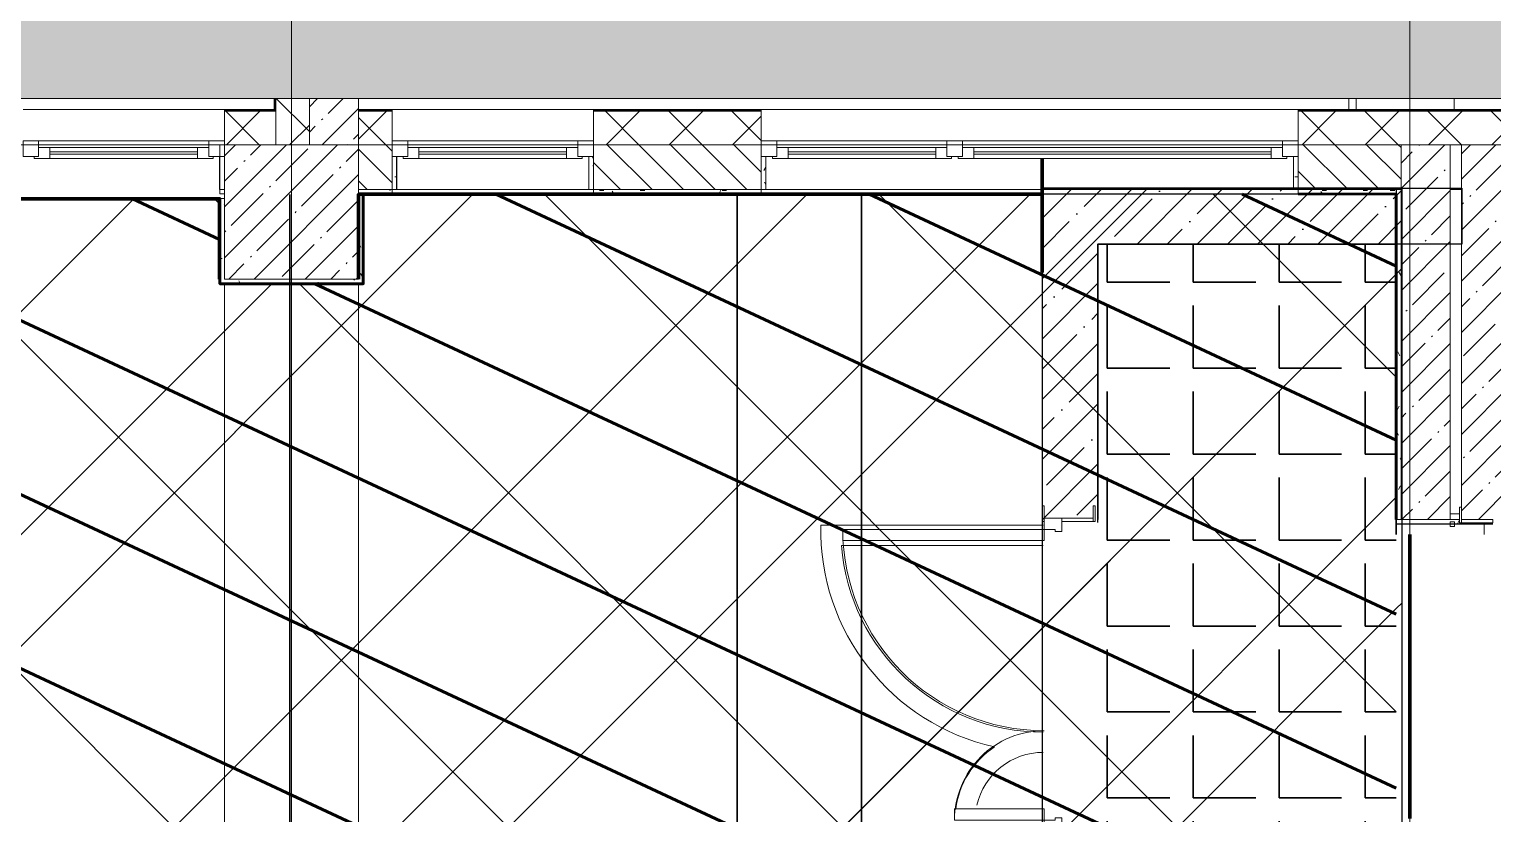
# Model space of a CAD drawing. Header units: millimetres. Extents: x -164500 to 426394, y -51911 to 102118.
# Drawn here: x 321365 to 327907, y 12210 to 15716 of the extents above; entities that cross this region are included whole.
import ezdxf

# ---------------------------------------------------------------- set-up
doc = ezdxf.new("R2010")
doc.units = ezdxf.units.MM
for name, color, linetype, lineweight in [('0) шлифовка', 5, 'Continuous', 60), ('1.4) Плинтус ПЛ-4', 6, 'Continuous', 60), ('284 стык. профилей', 1, 'Continuous', 120), ('5.3) Л-7 Линолеум 4 вып', 230, 'Continuous', 30), ('7.4) НЗ Плитка 600х600 лиф. шахты', 52, 'Continuous', 30), ('7.5) НЗ Линолеум Темпо ПЛЮС', 134, 'Continuous', 30), ('7.7) Плинтус', 222, 'Continuous', 90), ('A-DETL-2', 7, 'Continuous', 5), ('A-FLOR', 7, 'Continuous', 9), ('A-GENM', 7, 'Continuous', 9), ('A-GLAZ', 7, 'Continuous', 9), ('A-GLAZ-1', 7, 'Continuous', 5), ('A-WALL', 7, 'Continuous', 5), ('I-WALL', 7, 'Continuous', 5), ('S-COLS', 7, 'Continuous', 9), ('S-COLS-1', 7, 'Continuous', 5), ('Оси', 7, 'Continuous', 9)]:
    doc.layers.add(name, color=color, linetype=linetype, lineweight=lineweight)
doc.layers.add('2) защита вин плитк', color=6, linetype='Continuous')
doc.layers.add('3.2.3) П-13.2', color=6, linetype='Continuous')
for name, color, linetype, lineweight, true_color in [('A-DETL-GENF-3', 7, 'Continuous', 9, 0xc0c0c0), ('A-DOOR-1', 7, 'Continuous', 5, 0xc0c0c0), ('A-DOOR-FRAM-1', 7, 'Continuous', 5, 0xc0c0c0), ('A-WALL-1', 9, 'Continuous', 5, 0x808080), ('A-WALL-FNSH-1', 9, 'Continuous', 5, 0x808080)]:
    doc.layers.add(name, color=color, linetype=linetype, lineweight=lineweight, true_color=true_color)
pattern_1 = [(45, (289227.4, 1e-08), (-141.4214, 141.4214), []), (135, (289227.4, 1e-08), (-141.4214, -141.4214), [])]
pattern_2 = [(45, (289227.4, 1e-08), (-114.04925, 114.04925), []), (45, (289341.45, 1e-08), (-114.04925, 114.04925), [201.612, -40.322, 6.706, -33.617])]
pattern_3 = [(0, (289227.4, 1e-08), (243.84, 60.96), [20.117, -162.763, 20.117, -162.763, -975.36]), (0, (289227.4, 1e-08), (243.84, 60.96), [-365.76, 20.117, -345.643, 20.117, -162.763, -426.72]), (0, (289227.4, 1e-08), (243.84, 60.96), [-914.4, 20.117, -101.803, 20.117, -284.683]), (120, (289318.84, 30.48), (-174.71291, 180.69163), [20.117, -162.763, 20.117, -162.763, -975.36]), (120, (289318.84, 30.48), (-174.71291, 180.69163), [-365.76, 20.117, -345.643, 20.117, -162.763, -426.72]), (120, (289318.84, 30.48), (-174.71291, 180.69163), [-914.4, 20.117, -101.803, 20.117, -284.683]), (240, (289349.32, 152.4), (-69.12709, -241.65163), [20.117, -162.763, 20.117, -162.763, -975.36]), (240, (289349.32, 152.4), (-69.12709, -241.65163), [-365.76, 20.117, -345.643, 20.117, -162.763, -426.72]), (240, (289349.32, 152.4), (-69.12709, -241.65163), [-914.4, 20.117, -101.803, 20.117, -284.683])]
pattern_4 = [(45, (289117.4, 27100), (-747.606, 747.606), [])]

# ---------------------------------------------------------------- blocks, each defined once
blk = doc.blocks.new('BSC_Колонна _Прямоугольная - 600х600-V547-Объем проектирования 3 этажа')
at = {"layer": 'S-COLS-1'}
h = blk.add_hatch(dxfattribs=at)
h.set_pattern_fill('FP_90', color=256, style=0, pattern_type=2)
h.set_pattern_definition([(45, (-33310, -14900), (-114.04925, 114.04925), []), (45, (-33195.95, -14900), (-114.04925, 114.04925), [201.613, -40.323, 6.706, -33.617])])
h.paths.add_polyline_path([(300, -300), (300, 300), (-300, 300), (-300, -300), (230.3, -300)])
for p, q in [((300, 300), (-300, 300)), ((-300, 300), (-300, -300)), ((300, -300), (300, 300)), ((-300, -300), (300, -300))]:
    blk.add_line(p, q, dxfattribs=at)
blk = doc.blocks.new('Gfhfgtnyfz rhsirf 1 - Gfhfgtnyfz rhsirf 3-21026214-Объем проектирования 3 этажа')
at = {"layer": 'A-GENM'}
for p, q in [((38057.1, 15407.3), (38057.1, 15358)), ((38089.6, 15407.3), (38089.6, 15358)), ((38527.8, 15358), (38527.8, 15407.3)), ((38966.2, 15358), (38966.2, 15407.3)), ((38998.7, 15358), (38998.7, 15407.3))]:
    blk.add_line(p, q, dxfattribs=at)
blk = doc.blocks.new('120_Окно_СКБ_1Ст - 120_Окно_СКБ_1Ст 900х2500_h_-20664874-Объем проектирования 3 этажа')
at = {"layer": 'A-GLAZ'}
for p, q in [((-450, -127), (-450, -57)), ((-450, -57), (-380, -57)), ((-380, -57), (-380, -127)), ((380, -127), (380, -57)), ((380, -57), (450, -57)), ((450, -57), (450, -127)), ((-380, -127), (-450, -127)), ((-380, -127), (-400, -127)), ((-400, -127), (-400, -137)), ((380, -87), (-380, -87)), ((-380, -87), (-380, -127)), ((-330, -137), (-330, -87)), ((330, -137), (330, -87)), ((380, -127), (380, -87)), ((450, -127), (380, -127)), ((400, -127), (380, -127)), ((400, -137), (400, -127)), ((-400, -137), (400, -137)), ((400, -137), (-400, -137))]:
    blk.add_line(p, q, dxfattribs=at)
at = {"layer": 'A-GLAZ-1'}
for p, q in [((450, -57), (-450, -57)), ((-430, -127), (-400, -127)), ((-330, -107), (330, -107)), ((330, -117), (-330, -117)), ((400, -127), (430, -127))]:
    blk.add_line(p, q, dxfattribs=at)
blk = doc.blocks.new('120_Окно_СКБ_1Ст - 120_Окно_СКБ_1Ст_900х2500_h_-20705657-Объем проектирования 3 этажа')
at = {"layer": 'A-GLAZ'}
for p, q in [((-450, -127), (-450, -57)), ((-450, -57), (-380, -57)), ((-380, -57), (-380, -127)), ((380, -127), (380, -57)), ((380, -57), (450, -57)), ((450, -57), (450, -127)), ((-380, -127), (-450, -127)), ((-380, -127), (-400, -127)), ((-400, -127), (-400, -137)), ((380, -87), (-380, -87)), ((-380, -87), (-380, -127)), ((-330, -137), (-330, -87)), ((330, -137), (330, -87)), ((380, -127), (380, -87)), ((450, -127), (380, -127)), ((400, -127), (380, -127)), ((400, -137), (400, -127)), ((-400, -137), (400, -137)), ((400, -137), (-400, -137))]:
    blk.add_line(p, q, dxfattribs=at)
at = {"layer": 'A-GLAZ-1'}
for p, q in [((450, -57), (-450, -57)), ((-430, -127), (-400, -127)), ((-330, -107), (330, -107)), ((330, -117), (-330, -117)), ((400, -127), (450, -127))]:
    blk.add_line(p, q, dxfattribs=at)
blk = doc.blocks.new('120_Окно_СКБ_2Ст - 120_Окно_СКБ_2Ст 2400х2500 _мал створка слева_-22817474-Объем проектирования 3 этажа')
at = {"layer": 'A-GLAZ'}
for p, q in [((-1150, 127), (-1150, 137)), ((-1150, 137), (320, 137)), ((320, 137), (-1150, 137)), ((-1080, 137), (-1080, 87)), ((250, 137), (250, 87)), ((320, 137), (320, 127)), ((350, 127), (350, 137)), ((350, 137), (1150, 137)), ((1150, 137), (350, 137)), ((420, 137), (420, 87)), ((1080, 137), (1080, 87)), ((1150, 137), (1150, 127)), ((-1130, 127), (-1200, 127)), ((-1200, 127), (-1200, 57)), ((-1130, 127), (-1150, 127)), ((-1130, 57), (-1130, 127)), ((-1130, 87), (-1130, 127)), ((300, 87), (-1130, 87)), ((370, 127), (300, 127)), ((300, 127), (300, 57)), ((300, 127), (300, 87)), ((320, 127), (300, 127)), ((370, 127), (350, 127)), ((370, 57), (370, 127)), ((370, 87), (370, 127)), ((1130, 87), (370, 87)), ((1200, 127), (1130, 127)), ((1130, 127), (1130, 57)), ((1130, 127), (1130, 87)), ((1150, 127), (1130, 127)), ((1200, 57), (1200, 127)), ((-1200, 57), (-1130, 57)), ((300, 57), (370, 57)), ((1130, 57), (1200, 57))]:
    blk.add_line(p, q, dxfattribs=at)
at = {"layer": 'A-GLAZ-1'}
for p, q in [((-1180, 127), (-1150, 127)), ((250, 117), (-1080, 117)), ((-1080, 107), (250, 107)), ((320, 127), (350, 127)), ((1080, 117), (420, 117)), ((420, 107), (1080, 107)), ((1150, 127), (1180, 127)), ((1200, 57), (-1200, 57))]:
    blk.add_line(p, q, dxfattribs=at)
blk = doc.blocks.new('110_Дверь_СКБ_2Ст - Д-2 1450x2100h_Лестничная клетка EIS60-31576737-Объем проектирования 2 этажа')
at = {"layer": 'A-DOOR-1'}
for p, q in [((-637.5, 1010), (-637.5, 110)), ((-587.5, 1010), (-637.5, 1010)), ((-587.5, 110), (-587.5, 1010)), ((662.5, 510), (612.5, 510)), ((612.5, 510), (612.5, 110)), ((662.5, 110), (662.5, 510)), ((-637.5, 110), (-587.5, 110)), ((612.5, 110), (662.5, 110))]:
    blk.add_line(p, q, dxfattribs=at)
for centre, radius, start, end in [((-637.5, 110), 900, 0, 90), ((662.5, 110), 400, 90, 180)]:
    blk.add_arc(centre, radius, start, end, dxfattribs=at)
at = {"layer": 'A-DOOR-FRAM-1'}
for p, q in [((-672.5, 118), (-742.5, 118)), ((-742.5, 118), (-742.5, 110)), ((-742.5, 110), (-672.5, 110)), ((-637.5, 110), (-687.5, 110)), ((-687.5, 110), (-687.5, 30)), ((-672.5, 110), (-672.5, 118)), ((-637.5, 60), (-637.5, 110)), ((662.5, 110), (662.5, 60)), ((712.5, 110), (662.5, 110)), ((767.5, 118), (697.5, 118)), ((697.5, 118), (697.5, 110)), ((697.5, 110), (767.5, 110)), ((712.5, 30), (712.5, 110)), ((767.5, 110), (767.5, 118)), ((-687.5, 30), (-627.5, 30)), ((-672.5, 30), (-687.5, 30)), ((-687.5, 30), (-687.5, -110)), ((-672.5, -110), (-672.5, 30)), ((-627.5, 60), (-637.5, 60)), ((-627.5, 30), (-627.5, 60)), ((662.5, 60), (652.5, 60)), ((652.5, 60), (652.5, 30)), ((652.5, 30), (712.5, 30)), ((712.5, 30), (697.5, 30)), ((697.5, 30), (697.5, -110)), ((712.5, -110), (712.5, 30)), ((-672.5, -110), (-742.5, -110)), ((-742.5, -110), (-742.5, -118)), ((-742.5, -118), (-672.5, -118)), ((-687.5, -110), (-672.5, -110)), ((-672.5, -118), (-672.5, -110)), ((697.5, -110), (712.5, -110)), ((767.5, -110), (697.5, -110)), ((697.5, -110), (697.5, -118)), ((697.5, -118), (767.5, -118)), ((767.5, -118), (767.5, -110))]:
    blk.add_line(p, q, dxfattribs=at)

msp = doc.modelspace()

# ---------------------------------------------------------------- hatches: boundary and pattern name
at = {"linetype": 'ByBlock', "ltscale": 0.5}
h = msp.add_hatch(dxfattribs=at)
h.set_pattern_fill('ANSI35', color=256, scale=30)
h.set_pattern_definition([(45, (140493.4, 6), (-134.70384, 134.70384), []), (45, (140628.11, 6), (-134.70384, 134.70384), [238.125, -47.625, 0, -47.625])])
h.paths.add_polyline_path([(326142.705, 14755.992), (327502.705, 14755.992), (327502.705, 15005.992), (325892.705, 15005.992), (325892.705, 14755.992), (325892.705, 13511.449), (326142.705, 13511.449)])
at = {"layer": '0) шлифовка', "true_color": 0x2776bb}
h = msp.add_hatch(dxfattribs=at)
h.set_pattern_fill('ANSI31', color=152, scale=222, angle=110)
h.set_pattern_definition([(155, (289117.4, 27100), (-297.882, -638.811), [])])
h.paths.add_polyline_path([(327476.402, 14979), (327037.402, 14979), (324637.402, 14979), (323887.402, 14979), (322987.402, 14979), (322858.402, 14979), (322858.402, 14579), (322216.402, 14579), (322216.402, 14959), (321337.402, 14959), (321009.589, 14959), (321009.589, 13759), (309458.402, 13759), (309458.402, 10879), (309437.402, 7921), (311838.402, 7921), (318759.115, 7921), (318759.115, 8201.087), (318760.115, 8201.087), (318760.115, 7921), (319737.402, 7921), (327736.902, 7921), (327736.902, 7931), (327747.163, 10080), (327746.402, 10080), (327746.402, 10130), (327746.402, 10669), (327721.902, 10669), (327196.402, 10679), (327196.402, 11221), (327476.402, 11221), (327476.402, 12125)], flags=17)
at = {"layer": '2) защита вин плитк'}
h = msp.add_hatch(dxfattribs=at)
h.set_pattern_fill('ANSI31', color=256, scale=333)
h.set_pattern_definition(pattern_4)
h.paths.add_polyline_path([(327476.402, 14979), (327037.402, 14979), (324637.402, 14979), (323887.402, 14979), (322987.402, 14979), (322858.402, 14979), (322858.402, 14579), (322216.402, 14579), (322216.402, 14959), (321337.402, 14959), (321009.589, 14959), (321009.589, 13759), (309458.402, 13759), (309458.402, 10879), (309437.402, 7921), (311838.402, 7921), (318759.115, 7921), (318759.115, 8201.087), (318760.115, 8201.087), (318760.115, 7921), (319737.402, 7921), (327736.902, 7921), (327736.902, 7931), (327747.163, 10080), (327746.402, 10080), (327746.402, 10130), (327746.402, 10669), (327721.902, 10669), (327196.402, 10679), (327196.402, 11221), (327476.402, 11221), (327476.402, 12125)], flags=17)
at = {"layer": '3.2.3) П-13.2'}
h = msp.add_hatch(dxfattribs=at)
h.set_pattern_fill('ANSI32', color=256, scale=222)
h.set_pattern_definition([(45, (289117.4, 27100), (-1495.21, 1495.21), []), (45, (290114.2, 27100), (-1495.21, 1495.21), [])])
h.paths.add_polyline_path([(327476.402, 14979), (327037.402, 14979), (324637.402, 14979), (323887.402, 14979), (322987.402, 14979), (322858.402, 14979), (322858.402, 14579), (322216.402, 14579), (322216.402, 14959), (321337.402, 14959), (321009.589, 14959), (321009.589, 13759), (309458.402, 13759), (309458.402, 10879), (309437.402, 7921), (311838.402, 7921), (318759.115, 7921), (318759.115, 8201.087), (318760.115, 8201.087), (318760.115, 7921), (319737.402, 7921), (327736.902, 7921), (327736.902, 7931), (327747.163, 10080), (327746.402, 10080), (327746.402, 10130), (327746.402, 10669), (327721.902, 10669), (327196.402, 10679), (327196.402, 11221), (327476.402, 11221), (327476.402, 12125)], flags=17)
at = {"layer": '5.3) Л-7 Линолеум 4 вып'}
h = msp.add_hatch(dxfattribs=at)
h.set_pattern_fill('ANSI37', color=256, scale=333)
h.set_pattern_definition([(45, (289117.4, 27100), (-747.606, 747.606), []), (135, (289117.4, 27100), (-747.606, -747.606), [])])
h.paths.add_polyline_path([(327476.402, 14979), (327037.402, 14979), (324637.402, 14979), (323887.402, 14979), (322987.402, 14979), (322858.402, 14979), (322858.402, 14579), (322216.402, 14579), (322216.402, 14959), (321337.402, 14959), (321009.589, 14959), (321009.589, 13759), (309458.402, 13759), (309458.402, 10879), (309437.402, 7921), (311838.402, 7921), (318759.115, 7921), (318759.115, 8201.087), (318760.115, 8201.087), (318760.115, 7921), (319737.402, 7921), (327736.902, 7921), (327736.902, 7931), (327747.163, 10080), (327746.402, 10080), (327746.402, 10130), (327746.402, 10669), (327721.902, 10669), (327196.402, 10679), (327196.402, 11221), (327476.402, 11221), (327476.402, 12125)], flags=17)
at = {"layer": '7.4) НЗ Плитка 600х600 лиф. шахты', "true_color": 0xf26722}
h = msp.add_hatch(dxfattribs=at)
h.set_pattern_fill('ANGLE', color=30, scale=55)
h.set_pattern_definition([(0, (205553.12, 26879), (0, 384.175), [279.4, -104.775]), (90, (205553.12, 26879), (-384.175, 2e-14), [279.4, -104.775])])
h.paths.add_polyline_path([(326142.705, 11214.528), (327476.402, 11214.528), (327476.402, 14755.992), (326142.705, 14755.992)])
at = {"layer": '7.5) НЗ Линолеум Темпо ПЛЮС'}
h = msp.add_hatch(dxfattribs=at)
h.set_pattern_fill('ANSI31', color=256, scale=333)
h.set_pattern_definition(pattern_4)
h.paths.add_polyline_path([(327476.402, 14979), (327037.402, 14979), (324637.402, 14979), (323887.402, 14979), (322987.402, 14979), (322858.402, 14979), (322858.402, 14579), (322216.402, 14579), (322216.402, 14959), (321337.402, 14959), (321009.589, 14959), (321009.589, 13759), (309458.402, 13759), (309458.402, 10879), (309437.402, 7921), (311838.402, 7921), (318759.115, 7921), (318759.115, 8201.087), (318760.115, 8201.087), (318760.115, 7921), (319737.402, 7921), (327736.902, 7921), (327736.902, 7931), (327747.163, 10080), (327746.402, 10080), (327746.402, 10130), (327746.402, 10669), (327721.902, 10669), (327502.705, 10679), (327502.705, 11221), (327476.402, 11221), (327476.402, 12125)])
h.paths.add_polyline_path([(327502.705, 15005.992), (325892.705, 15005.992), (325892.705, 10235.992), (327502.705, 10235.992)])
at = {"layer": 'A-DETL-GENF-3'}
msp.add_hatch(color=256, dxfattribs=at).paths.add_polyline_path([(343246.533, 11900), (355387.402, 11900), (355387.402, 12300), (355747.039, 12300), (355747.039, 27340.071), (331147.039, 27340.071), (331147.039, 23880.071), (323147.039, 23880.071), (323147.039, 27400.071), (289007.411, 27400.071), (289007.411, 15407.278), (331607.402, 15407.278), (331607.402, 12300), (332007.402, 12300), (332007.402, 11900), (341137.402, 11900)])
at = {"layer": 'A-WALL'}
h = msp.add_hatch(dxfattribs=at)
h.set_pattern_fill('FP_24', color=256, style=0, pattern_type=2)
h.set_pattern_definition(pattern_1)
h.paths.add_polyline_path([(327735.186, 15200), (331387.402, 15200), (331387.402, 15350), (327037.402, 15350), (327037.402, 15200), (327497.402, 15200)])
h.paths.add_polyline_path([(303542.709, 15200), (321337.402, 15200), (321337.402, 15350), (314837.659, 15349), (314837.659, 15288), (314830.659, 15285), (313664.659, 15285), (313657.659, 15288), (313657.659, 15350), (309017.402, 15349), (309017.402, 15288), (309010.402, 15285), (308244.402, 15285), (308237.402, 15288), (308237.402, 15350), (304010.402, 15349), (304010.402, 15288), (304003.402, 15285), (303837.402, 15285), (303830.402, 15288), (303830.402, 15350), (302087.402, 15350), (302087.402, 15200), (303537.402, 15200)])
h.paths.add_polyline_path([(289117.402, 15200), (295987.402, 15200), (295987.402, 15350), (289267.402, 15350), (289267.402, 15293), (289117.402, 15293)])
h.paths.add_polyline_path([(322857.402, 15200), (322987.402, 15200), (322987.402, 15350), (322837.402, 15350), (322837.402, 15200)])
h.paths.add_polyline_path([(298987.402, 15200), (298987.402, 15350), (298387.402, 15350), (298387.402, 15200)])
h.paths.add_polyline_path([(323887.402, 15200), (324637.402, 15200), (324637.402, 15350), (323887.402, 15350)])
h.paths.add_polyline_path([(297487.402, 15200), (297487.402, 15350), (296887.402, 15350), (296887.402, 15200)])
h.paths.add_polyline_path([(322237.402, 15200), (322467.402, 15200), (322467.402, 15350), (322237.402, 15350), (322237.402, 15218)])
h = msp.add_hatch(dxfattribs=at)
h.set_pattern_fill('FP_2', color=256, style=0, pattern_type=2)
h.set_pattern_definition([(135, (289227.4, 1e-08), (-70.71068, -70.71068), [])])
h.paths.add_polyline_path([(327478.311, 15000), (327497.402, 15000), (327497.402, 15200), (327037.402, 15200), (327037.402, 15000), (327477.402, 15000)])
h.paths.add_polyline_path([(322837.402, 15000), (322987.402, 15000), (322987.402, 15200), (322837.402, 15200), (322837.402, 15000.087)])
h.paths.add_polyline_path([(323887.402, 15000), (324637.402, 15000), (324637.402, 15200), (323887.402, 15200), (323887.402, 15016.61)])
at = {"layer": 'I-WALL'}
h = msp.add_hatch(dxfattribs=at)
h.set_pattern_fill('FP_24', color=256, style=0, pattern_type=2)
h.set_pattern_definition(pattern_1)
h.paths.add_polyline_path([(322467.402, 15200), (322617.402, 15200), (322617.402, 15407.278), (322467.402, 15407.278), (322467.402, 15350)])
h = msp.add_hatch(dxfattribs=at)
h.set_pattern_fill('FP_1', color=256, style=0, pattern_type=2)
h.set_pattern_definition(pattern_2)
h.paths.add_polyline_path([(322617.402, 15200), (322837.402, 15200), (322837.402, 15407.278), (322617.402, 15407.278), (322617.402, 15358)])
h = msp.add_hatch(dxfattribs=at)
h.set_pattern_fill('FP_1', color=256, style=0, pattern_type=2)
h.set_pattern_definition(pattern_2)
h.paths.add_polyline_path([(327717.402, 11200), (327717.402, 12125), (327497.402, 12125), (327497.402, 11200)])
h.paths.add_polyline_path([(327717.402, 13525), (327717.402, 15200), (327497.402, 15200), (327497.402, 13525)])
h = msp.add_hatch(dxfattribs=at)
h.set_pattern_fill('FP_1', color=256, style=0, pattern_type=2)
h.set_pattern_definition(pattern_2)
h.paths.add_polyline_path([(327767.402, 10230), (327987.402, 10230), (327987.402, 12125), (327767.402, 12125), (327767.402, 10276.817)])
h.paths.add_polyline_path([(327987.402, 13525), (327987.402, 15200), (327767.402, 15200), (327767.402, 13525), (327937.402, 13525)])
h = msp.add_hatch(dxfattribs=at)
h.set_pattern_fill('FP_191', color=256, style=0, pattern_type=2)
h.set_pattern_definition(pattern_3)
h.paths.add_polyline_path([(322987.402, 15000), (323007.402, 15000), (323007.402, 15148), (322987.402, 15148), (322987.402, 15016.61)])
h = msp.add_hatch(dxfattribs=at)
h.set_pattern_fill('FP_191', color=256, style=0, pattern_type=2)
h.set_pattern_definition(pattern_3)
h.paths.add_polyline_path([(323867.402, 15000), (323887.402, 15000), (323887.402, 15148), (323867.402, 15148), (323867.402, 15016.61)])
h = msp.add_hatch(dxfattribs=at)
h.set_pattern_fill('FP_191', color=256, style=0, pattern_type=2)
h.set_pattern_definition(pattern_3)
h.paths.add_polyline_path([(324637.402, 15000), (324657.402, 15000.533), (324657.402, 15148), (324637.402, 15148), (324637.402, 15016.61)])
h = msp.add_hatch(dxfattribs=at)
h.set_pattern_fill('FP_191', color=256, style=0, pattern_type=2)
h.set_pattern_definition(pattern_3)
h.paths.add_polyline_path([(327037.402, 15000), (327037.402, 15148), (327017.402, 15148), (327017.402, 15000)])
h = msp.add_hatch(dxfattribs=at)
h.set_pattern_fill('FP_191', color=256, style=0, pattern_type=2)
h.set_pattern_definition(pattern_3)
h.paths.add_polyline_path([(322857.402, 14600), (322856.45, 14980), (322837.402, 15000), (322837.402, 14600)])
h.paths.add_polyline_path([(322857.402, 14980), (322857.402, 15000), (322837.402, 15000), (322849.523, 14987.879)])
h = msp.add_hatch(dxfattribs=at)
h.set_pattern_fill('FP_191', color=256, style=0, pattern_type=2)
h.set_pattern_definition(pattern_3)
h.paths.add_polyline_path([(322857.455, 14980), (322987.402, 14980), (322987.402, 15000), (322857.402, 15000), (322857.402, 14980)])
h.paths.add_polyline_path([(327497.402, 15000), (327477.402, 14980), (327497.402, 14980), (327497.402, 14990.433)])
h.paths.add_polyline_path([(327476.402, 14980), (327494.378, 15000), (327037.402, 15000), (327037.402, 14980)])
h.paths.add_polyline_path([(323887.402, 14980), (324637.402, 14980), (324637.402, 15000), (323887.402, 15000), (323887.402, 14995.54)])
h = msp.add_hatch(dxfattribs=at)
h.set_pattern_fill('FP_191', color=256, style=0, pattern_type=2)
h.set_pattern_definition(pattern_3)
h.paths.add_polyline_path([(322217.402, 14580), (322237.402, 14580), (322237.402, 14960), (322217.403, 14959.977), (322217.402, 14600)])
h = msp.add_hatch(dxfattribs=at)
h.set_pattern_fill('FP_191', color=256, style=0, pattern_type=2)
h.set_pattern_definition(pattern_3)
h.paths.add_polyline_path([(327497.402, 11200), (327497.402, 12125), (327477.402, 12125), (327478.354, 11220)])
h.paths.add_polyline_path([(327477.402, 11200), (327497.402, 11200), (327477.402, 11220)])
h.paths.add_polyline_path([(327497.402, 13525), (327497.402, 14980), (327477.402, 14980), (327477.402, 13525), (327486.195, 13525)])
h = msp.add_hatch(dxfattribs=at)
h.set_pattern_fill('FP_191', color=256, style=0, pattern_type=2)
h.set_pattern_definition(pattern_3)
h.paths.add_polyline_path([(322817.22, 14580), (322857.402, 14580), (322857.402, 14600), (322237.402, 14600), (322239.193, 14580), (322578.789, 14580)])
h = msp.add_hatch(dxfattribs=at)
h.set_pattern_fill('FP_191', color=256, style=0, pattern_type=2)
h.set_pattern_definition(pattern_3)
h.paths.add_polyline_path([(327767.402, 13505), (327907.402, 13505), (327907.402, 13510), (327759.402, 13510), (327759.402, 13525), (327477.402, 13525), (327477.402, 13505), (327764.336, 13505)])

# ---------------------------------------------------------------- linework, layer by layer
at = {"linetype": 'ByBlock', "ltscale": 0.5}
for points in [[(325892.705, 12130.992), (325892.705, 10235.992), (327502.705, 10235.992), (327502.705, 15005.992), (325892.705, 15005.992), (325892.705, 13511.449)], [(326142.705, 15005.992), (325892.705, 15005.992), (325892.705, 13511.449)], [(325892.705, 14755.992), (325892.705, 14755.992), (325892.705, 15005.992), (327768.592, 15005.992), (327768.592, 14755.992), (326142.705, 14755.992)], [(326142.705, 13511.449), (326142.705, 14755.992)]]:
    msp.add_lwpolyline(points, dxfattribs=at)
msp.add_lwpolyline([(327502.705, 15005.992), (325892.705, 15005.992), (325892.705, 10235.992), (327502.705, 10235.992)], close=True)
at = {"layer": '1.4) Плинтус ПЛ-4'}
for points in [[(322987.402, 14979), (322858.402, 14979), (322858.402, 14579), (322217.402, 14579), (322216.402, 14959)], [(324637.402, 14980), (323887.402, 14979)], [(327476.402, 13525), (327476.402, 14979), (327037.402, 14980)]]:
    msp.add_lwpolyline(points, dxfattribs=at)
at = {"layer": '284 стык. профилей'}
msp.add_lwpolyline([(327537.402, 13458.545), (327537.402, 12188.545)], dxfattribs=at)
at = {"layer": '7.4) НЗ Плитка 600х600 лиф. шахты', "color": 114, "true_color": 0x139b48}
msp.add_lwpolyline([(327476.402, 13458.545), (327476.402, 14755.992), (326142.705, 14755.992), (326142.705, 13525)], dxfattribs=at)
at = {"layer": '7.5) НЗ Линолеум Темпо ПЛЮС'}
for points in [[(322530.21, 14978), (322530.21, 7920)], [(324530.21, 14978), (324530.21, 7920)], [(325085.513, 14978), (325085.513, 7920)]]:
    msp.add_lwpolyline(points, dxfattribs=at)
at = {"layer": '7.7) Плинтус'}
for points in [[(325892.705, 14979), (325892.705, 15138)], [(322216.402, 14600), (322216.402, 14959), (321009.589, 14959), (321009.589, 14542.432)], [(325892.705, 14629.398), (325892.705, 14979), (322922.902, 14979), (322837.402, 14979), (322837.402, 14600)]]:
    msp.add_lwpolyline(points, dxfattribs=at)
at = {"layer": 'A-DETL-2'}
msp.add_line((289007.411, 15407.278), (331607.402, 15407.278), dxfattribs=at)
at = {"layer": 'A-DOOR-FRAM-1'}
for p, q in [((327767.402, 13580), (327759.402, 13580)), ((327759.402, 13580), (327759.402, 13510)), ((327767.402, 13510), (327767.402, 13580)), ((327759.402, 13510), (327767.402, 13510)), ((327907.402, 13525), (327767.402, 13525)), ((327767.402, 13525), (327767.402, 13510)), ((327767.402, 13510), (327907.402, 13510)), ((327907.402, 13510), (327907.402, 13525))]:
    msp.add_line(p, q, dxfattribs=at)
at = {"layer": 'A-FLOR'}
for p, q in [((322217.402, 15000), (322237.402, 15000)), ((327717.402, 15000), (327767.402, 15000)), ((321008.589, 14960), (322216.402, 14960)), ((322217.402, 14960), (322217.402, 14580)), ((322857.402, 14980), (327476.402, 14980)), ((327477.402, 14980), (327477.402, 13550)), ((322217.402, 14580), (322857.402, 14580)), ((322237.402, 8696.886), (322237.402, 14580)), ((322837.402, 14580), (322837.402, 7920)), ((327717.402, 13550), (327759.402, 13550)), ((325898.237, 13499.123), (324903.438, 13499.123)), ((327868.811, 13505), (327868.811, 13458.545)), ((324995.949, 13409.123), (325898.237, 13409.123))]:
    msp.add_line(p, q, dxfattribs=at)
for centre, radius, start, end in [((325898.237, 13479.134), 995, 178.848904, 257.3294636), ((325898.237, 13479.134), 995, 178.848904, 257.3294636), ((325898.237, 13479.134), 905, 184.4368713, 270), ((325898.237, 13479.134), 905, 184.4368713, 270), ((325898.237, 12179.134), 395, 123.5404849, 172.4457833), ((325898.237, 12179.134), 395, 123.5404849, 172.4457833), ((325898.237, 12179.134), 305, 90, 166.9572971), ((325898.237, 12179.134), 305, 90, 166.9572971)]:
    msp.add_arc(centre, radius, start, end, dxfattribs=at)
at = {"layer": 'A-WALL'}
for p, q in [((322462.402, 15350), (322462.402, 15407.278)), ((322467.402, 15407.278), (322467.402, 15200)), ((321337.402, 15358), (322237.402, 15358)), ((322460.402, 15353), (322237.402, 15353)), ((322467.402, 15350), (322237.402, 15350)), ((322460.402, 15358), (322460.402, 15350)), ((322987.402, 15353), (322837.402, 15353)), ((322837.402, 15353), (322837.402, 15200)), ((322987.402, 15350), (322837.402, 15350)), ((322987.402, 15358), (323887.402, 15358)), ((324637.402, 15353), (323887.402, 15353)), ((324637.402, 15350), (323887.402, 15350)), ((324637.402, 15358), (327037.402, 15358)), ((331157.402, 15353), (327037.402, 15353)), ((331387.402, 15350), (327037.402, 15350)), ((324637.402, 15200), (322837.402, 15200)), ((322987.402, 15200), (322837.402, 15200)), ((324637.402, 15200), (323887.402, 15200)), ((327497.402, 15200), (327037.402, 15200)), ((322987.402, 15000), (322837.402, 15000)), ((323887.402, 15000), (324637.402, 15000)), ((327037.402, 15000), (327497.402, 15000)), ((327477.402, 14980), (327476.402, 14980)), ((327497.402, 14980), (327497.402, 13525))]:
    msp.add_line(p, q, dxfattribs=at)
at = {"layer": 'A-WALL-1'}
for p, q in [((322617.402, 15407.278), (322617.402, 15200)), ((322837.402, 15353), (322837.402, 15407.278)), ((322237.402, 15350), (322237.402, 15200)), ((322987.402, 14980), (322987.402, 15350)), ((323887.402, 15350), (323887.402, 14980)), ((324637.402, 14980), (324637.402, 15350)), ((327037.402, 15350), (327037.402, 14980)), ((319837.402, 15200), (322237.402, 15200)), ((327037.402, 15200), (331387.402, 15200)), ((327497.402, 14980), (327497.402, 15200)), ((327717.402, 13525), (327717.402, 15200)), ((327767.402, 15200), (327767.402, 13580)), ((323007.402, 15148), (322987.402, 15148)), ((323007.402, 15000), (323007.402, 15148)), ((323867.402, 15148), (323867.402, 15000)), ((323887.402, 15148), (323867.402, 15148)), ((324657.402, 15148), (324637.402, 15148)), ((324657.402, 15000), (324657.402, 15148)), ((327037.402, 15148), (327017.402, 15148)), ((327017.402, 15148), (327017.402, 15000)), ((322987.402, 15000), (323007.402, 15000)), ((323867.402, 15000), (323887.402, 15000)), ((324637.402, 15000), (324657.402, 15000)), ((327017.402, 15000), (327037.402, 15000)), ((322237.402, 14960), (322217.402, 14960)), ((322857.402, 14979), (322857.402, 14980)), ((327477.402, 13525), (327717.402, 13525)), ((327759.402, 13525), (327477.402, 13525)), ((327477.402, 13525), (327477.402, 13505)), ((327477.402, 13505), (327907.402, 13505))]:
    msp.add_line(p, q, dxfattribs=at)
at = {"layer": 'A-WALL-FNSH-1'}
for p, q in [((322460.402, 15407.278), (322460.402, 15358)), ((322460.402, 15358), (322237.402, 15358)), ((322237.402, 15358), (322237.402, 15350)), ((322987.402, 15358), (322837.402, 15358)), ((322987.402, 15350), (322987.402, 15358)), ((324637.402, 15358), (323887.402, 15358)), ((323887.402, 15358), (323887.402, 15350)), ((324637.402, 15350), (324637.402, 15358)), ((331137.402, 15358), (327037.402, 15358)), ((327037.402, 15358), (327037.402, 15350)), ((322216.402, 15148), (322216.402, 15000)), ((322217.402, 15148), (322216.402, 15148)), ((322217.402, 15000), (322217.402, 15148)), ((323008.402, 15148), (323007.402, 15148)), ((323008.402, 15000), (323008.402, 15148)), ((323866.402, 15148), (323866.402, 15000)), ((323867.402, 15148), (323866.402, 15148)), ((324658.402, 15148), (324657.402, 15148)), ((324658.402, 15000), (324658.402, 15148)), ((327017.402, 15148), (327016.402, 15148)), ((327016.402, 15148), (327016.402, 15000)), ((322216.402, 15000), (322217.402, 15000)), ((323007.402, 15000), (323008.402, 15000)), ((323866.402, 15000), (323867.402, 15000)), ((324657.402, 15000), (324658.402, 15000)), ((327016.402, 15000), (327017.402, 15000)), ((327476.402, 15000), (327476.402, 14980)), ((327477.402, 13525), (327477.402, 15000)), ((322217.402, 14960), (322216.402, 14960)), ((322216.402, 14959), (322216.402, 14579)), ((322857.402, 14979), (322857.402, 14580)), ((322858.402, 14979), (322987.402, 14979)), ((322858.402, 14579), (322858.402, 14979)), ((322987.402, 14979), (322987.402, 14980)), ((323887.402, 14980), (323887.402, 14979)), ((323887.402, 14979), (324637.402, 14979)), ((324637.402, 14979), (324637.402, 14980)), ((327037.402, 14980), (327037.402, 14979)), ((327037.402, 14979), (327476.402, 14979)), ((327476.402, 14979), (327476.402, 13525)), ((322216.402, 14579), (322858.402, 14579)), ((327476.402, 13525), (327477.402, 13525)), ((327477.402, 13505), (327477.402, 13504)), ((327477.402, 13504), (327907.402, 13504)), ((327736.902, 13514), (327716.902, 13514)), ((327716.902, 13514), (327716.902, 13494)), ((327716.902, 13494), (327736.902, 13494)), ((327736.902, 13494), (327736.902, 13514))]:
    msp.add_line(p, q, dxfattribs=at)
at = {"layer": 'I-WALL'}
for p, q in [((322217.402, 15148), (322217.402, 15200)), ((324637.402, 15200), (327037.402, 15200)), ((322217.402, 15148), (322237.402, 15148)), ((322217.402, 14980), (322217.402, 15000)), ((322237.402, 15000), (322217.402, 15000)), ((323007.402, 15000), (323867.402, 15000)), ((324657.402, 15000), (327017.402, 15000)), ((322216.402, 14959), (321337.402, 14959)), ((322216.402, 14960), (322216.402, 14959)), ((322217.402, 14980), (322237.402, 14980)), ((323887.402, 14980), (322987.402, 14980)), ((323887.402, 14979), (322987.402, 14979)), ((327037.402, 14980), (324637.402, 14980)), ((327037.402, 14979), (324637.402, 14979))]:
    msp.add_line(p, q, dxfattribs=at)
at = {"layer": 'Оси'}
for points in [[(322537.402, -1906.259), (322537.402, 3093.741), (322537.402, 22398.071), (322537.402, 27398.071)], [(327537.402, -1906.259), (327537.402, 3093.741), (327537.402, 18777.722), (327537.402, 23777.722)]]:
    msp.add_lwpolyline(points, dxfattribs=at)

# ---------------------------------------------------------------- block references
at = {"layer": 'A-DOOR-1', "xscale": -1, "rotation": 90.00000000000007}
msp.add_blockref('110_Дверь_СКБ_2Ст - Д-2 1450x2100h_Лестничная клетка EIS60-31576737-Объем проектирования 2 этажа', (326011.635, 12843.492), dxfattribs=at)
at = {"layer": 'A-GENM'}
msp.add_blockref('Gfhfgtnyfz rhsirf 1 - Gfhfgtnyfz rhsirf 3-21026214-Объем проектирования 3 этажа', (289207.402, 0), dxfattribs=at)
at = {"layer": 'A-GLAZ', "color": 3}
for name, p in [('120_Окно_СКБ_1Ст - 120_Окно_СКБ_1Ст_900х2500_h_-20705657-Объем проектирования 3 этажа', (321787.402, 15275)), ('120_Окно_СКБ_1Ст - 120_Окно_СКБ_1Ст 900х2500_h_-20664874-Объем проектирования 3 этажа', (323437.402, 15275))]:
    msp.add_blockref(name, p, dxfattribs=at)
at = {"layer": 'A-GLAZ', "color": 3, "rotation": 180}
msp.add_blockref('120_Окно_СКБ_2Ст - 120_Окно_СКБ_2Ст 2400х2500 _мал створка слева_-22817474-Объем проектирования 3 этажа', (325837.402, 15275), dxfattribs=at)
at = {"layer": 'S-COLS'}
msp.add_blockref('BSC_Колонна _Прямоугольная - 600х600-V547-Объем проектирования 3 этажа', (322537.402, 14900), dxfattribs=at)

doc.saveas('drawing.dxf')
